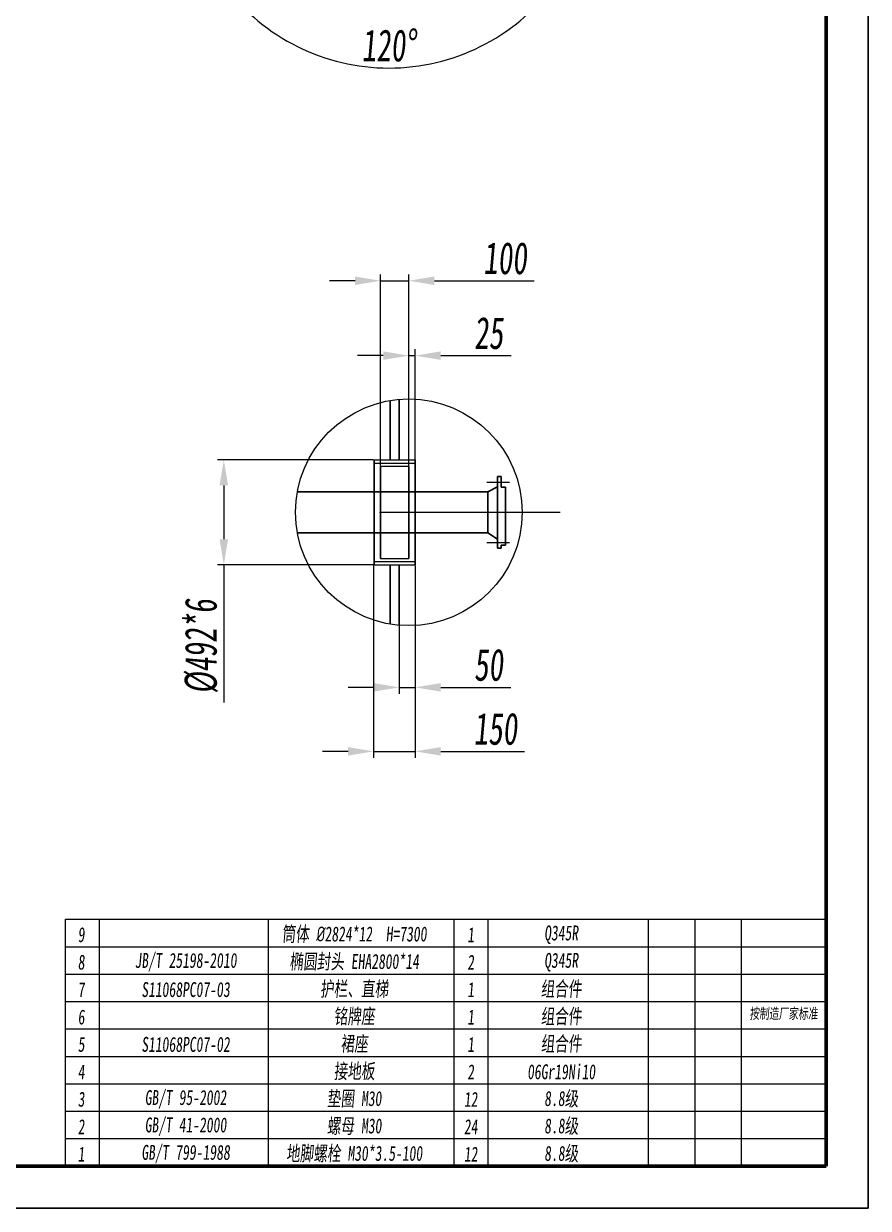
# Model space of a CAD drawing. Header units: millimetres. Extents: x 192832 to 204593, y 6413 to 23065.
# Drawn here: x 200635 to 204593, y 6413 to 11967 of the extents above; entities that cross this region are included whole.
import ezdxf

# ---------------------------------------------------------------- set-up
doc = ezdxf.new("R2010")
doc.units = ezdxf.units.MM
doc.header["$LTSCALE"] = 30
doc.linetypes.add('CENTER', pattern=[50.8, 31.75, -6.35, 6.35, -6.35])
doc.linetypes.add('DIVIDE2', pattern=[15.875, 6.35, -3.175, 0, -3.175, 0, -3.175])
doc.layers.get('0').update_dxf_attribs({"color": 8, "linetype": 'DIVIDE2', "lineweight": 20})
doc.layers.add('3中心线层', color=1, linetype='CENTER')
for name, color, linetype, lineweight in [('7标注层', 4, 'Continuous', 35), ('内图框', 3, 'Continuous', 60), ('外图框', 1, 'Continuous', 30), ('实线', 7, 'Continuous', 30)]:
    doc.layers.add(name, color=color, linetype=linetype, lineweight=lineweight)
doc.styles.add('FANGSONG', font='', dxfattribs={"width": 0.67, "oblique": 5})
doc.styles.get('FANGSONG').set_extended_font_data('SimSun')
doc.dimstyles.new('25', dxfattribs={"dimtxt": 150, "dimasz": 120, "dimexe": 30, "dimexo": 3, "dimgap": 30, "dimtad": 1, "dimdec": 0, "dimdsep": 46, "dimtxsty": 'FANGSONG', "dimcen": 35, "dimclrd": 256, "dimclre": 256, "dimclrt": 256, "dimadec": 1, "dimazin": 2, "dimtfac": 1, "dimtdec": 0, "dimtmove": 0, "dimatfit": 3, "dimldrblk": 'DOTSMALL', "dimfxl": 0, "dimlwd": 9, "dimlwe": 9, "dimarcsym": 0})

# ---------------------------------------------------------------- blocks, each defined once
blk = doc.blocks.new('*U521')
at = {"layer": '内图框'}
blk.add_lwpolyline([(584, 10), (584, 831), (25, 831), (25, 10)], close=True, dxfattribs=at)
at = {"layer": '外图框'}
blk.add_lwpolyline([(594, 0), (594, 841), (0, 841), (0, 0)], close=True, dxfattribs=at)
blk = doc.blocks.new('*D547')
at = {"layer": '7标注层', "lineweight": 9, "transparency": 16777216}
for p, q in [((201927.8, 12479.2), (201487.2, 12224.8)), ((202765.3, 12479.2), (203205.8, 12224.8))]:
    blk.add_line(p, q, dxfattribs=at)
blk.add_arc((202346.5, 12720.9), 962.2, 217.1501, 322.8499, dxfattribs=at)
for points in [[(201562.9, 12128.8), (201596.2, 12150.9), (201513.2, 12239.8)], [(203096.8, 12150.9), (203130.1, 12128.8), (203179.8, 12239.8)]]:
    blk.add_solid(points, dxfattribs=at)
at = {"layer": 'Defpoints', "color": 0, "lineweight": 9, "transparency": 16777216}
for p in [(202212.5, 12643.5), (202480.6, 12643.5), (201930.4, 12480.7), (202762.7, 12480.7), (202017.4, 11816.7)]:
    blk.add_point(p, dxfattribs=at)
at = {"layer": '7标注层', "lineweight": 9, "transparency": 16777216, "insert": (202346.5, 11863.7), "char_height": 150, "attachment_point": 5, "style": 'FANGSONG', "bg_fill": 3, "box_fill_scale": 1.1, "bg_fill_color": 256, "bg_fill_true_color": 13158600, "bg_fill_transparency": 0}
blk.add_mtext('120°', dxfattribs=at)
blk = doc.blocks.new('_DotSmall')
at = {"color": 0, "linetype": 'ByBlock', "const_width": 0.5}
blk.add_lwpolyline([(-0.0625, 0, 1), (0.0625, 0, 1)], format="xyb", close=True, dxfattribs=at)
blk = doc.blocks.new('*D548')
at = {"layer": '7标注层', "lineweight": 9, "transparency": 16777216}
for p, q in [((202307.6, 9894.9), (202307.6, 10791.4)), ((202439.6, 9894.9), (202439.6, 10791.4)), ((202187.6, 10761.4), (202067.6, 10761.4)), ((202307.6, 10761.4), (202439.6, 10761.4)), ((202559.6, 10761.4), (203026.9, 10761.4))]:
    blk.add_line(p, q, dxfattribs=at)
for points in [[(202187.6, 10781.4), (202187.6, 10741.4), (202307.6, 10761.4)], [(202559.6, 10781.4), (202559.6, 10741.4), (202439.6, 10761.4)]]:
    blk.add_solid(points, dxfattribs=at)
at = {"layer": 'Defpoints', "color": 0, "lineweight": 9, "transparency": 16777216}
for p in [(202439.6, 10761.4), (202307.6, 9891.9), (202439.6, 9891.9)]:
    blk.add_point(p, dxfattribs=at)
at = {"layer": '7标注层', "lineweight": 9, "transparency": 16777216, "insert": (202890.8, 10866.4), "char_height": 150, "attachment_point": 5, "style": 'FANGSONG', "bg_fill": 3, "box_fill_scale": 1.1, "bg_fill_color": 256, "bg_fill_true_color": 13158600, "bg_fill_transparency": 0}
blk.add_mtext('100{}{{\\H0.7x;}{}}', dxfattribs=at)
blk = doc.blocks.new('*D549')
at = {"layer": '7标注层', "lineweight": 9, "transparency": 16777216}
for p, q in [((202319.6, 10410.4), (202199.6, 10410.4)), ((202439.6, 9863.4), (202439.6, 10440.4)), ((202439.6, 10410.4), (202469.6, 10410.4)), ((202469.6, 9863.4), (202469.6, 10440.4)), ((202589.6, 10410.4), (202918.7, 10410.4))]:
    blk.add_line(p, q, dxfattribs=at)
for points in [[(202319.6, 10430.4), (202319.6, 10390.4), (202439.6, 10410.4)], [(202589.6, 10430.4), (202589.6, 10390.4), (202469.6, 10410.4)]]:
    blk.add_solid(points, dxfattribs=at)
at = {"layer": 'Defpoints', "color": 0, "lineweight": 9, "transparency": 16777216}
for p in [(202469.6, 10410.4), (202439.6, 9860.4), (202469.6, 9860.4)]:
    blk.add_point(p, dxfattribs=at)
at = {"layer": '7标注层', "lineweight": 9, "transparency": 16777216, "insert": (202814.1, 10515.4), "char_height": 150, "attachment_point": 5, "style": 'FANGSONG', "bg_fill": 3, "box_fill_scale": 1.1, "bg_fill_color": 256, "bg_fill_true_color": 13158600, "bg_fill_transparency": 0}
blk.add_mtext('25{}{{\\H0.7x;}{}}', dxfattribs=at)
blk = doc.blocks.new('*D550')
at = {"layer": '7标注层', "lineweight": 9, "transparency": 16777216}
for p, q in [((202274.6, 9921.9), (201542.6, 9921.9)), ((201572.6, 9801.9), (201572.6, 9549.7)), ((202274.6, 9429.7), (201542.6, 9429.7)), ((201572.6, 9429.7), (201572.6, 8784))]:
    blk.add_line(p, q, dxfattribs=at)
for points in [[(201552.6, 9801.9), (201592.6, 9801.9), (201572.6, 9921.9)], [(201552.6, 9549.7), (201592.6, 9549.7), (201572.6, 9429.7)]]:
    blk.add_solid(points, dxfattribs=at)
at = {"layer": 'Defpoints', "color": 0, "lineweight": 9, "transparency": 16777216}
for p in [(202277.6, 9921.9), (201572.6, 9429.7), (202277.6, 9429.7)]:
    blk.add_point(p, dxfattribs=at)
at = {"layer": '7标注层', "lineweight": 9, "transparency": 16777216, "insert": (201467.6, 9046.9), "char_height": 150, "attachment_point": 5, "rotation": 90, "style": 'FANGSONG', "bg_fill": 3, "box_fill_scale": 1.1, "bg_fill_color": 256, "bg_fill_true_color": 13158600, "bg_fill_transparency": 0}
blk.add_mtext('%%c492*6{}{{\\H0.7x;}{}}', dxfattribs=at)
blk = doc.blocks.new('*D551')
at = {"layer": '7标注层', "lineweight": 9, "transparency": 16777216}
for p, q in [((202394.6, 9387.7), (202394.6, 8825.1)), ((202469.6, 9426.7), (202469.6, 8825.1)), ((202274.6, 8855.1), (202154.6, 8855.1)), ((202394.6, 8855.1), (202469.6, 8855.1)), ((202589.6, 8855.1), (202917.7, 8855.1))]:
    blk.add_line(p, q, dxfattribs=at)
for points in [[(202274.6, 8875.1), (202274.6, 8835.1), (202394.6, 8855.1)], [(202589.6, 8875.1), (202589.6, 8835.1), (202469.6, 8855.1)]]:
    blk.add_solid(points, dxfattribs=at)
at = {"layer": 'Defpoints', "color": 0, "lineweight": 9, "transparency": 16777216}
for p in [(202394.6, 9390.7), (202469.6, 9429.7), (202469.6, 8855.1)]:
    blk.add_point(p, dxfattribs=at)
at = {"layer": '7标注层', "lineweight": 9, "transparency": 16777216, "insert": (202813.6, 8960.1), "char_height": 150, "attachment_point": 5, "style": 'FANGSONG', "bg_fill": 3, "box_fill_scale": 1.1, "bg_fill_color": 256, "bg_fill_true_color": 13158600, "bg_fill_transparency": 0}
blk.add_mtext('50{}{{\\H0.7x;}{}}', dxfattribs=at)
blk = doc.blocks.new('*D552')
at = {"layer": '7标注层', "lineweight": 9, "transparency": 16777216}
for p, q in [((202274.6, 9426.7), (202274.6, 8525.1)), ((202469.6, 9426.7), (202469.6, 8525.1)), ((202154.6, 8555.1), (202034.6, 8555.1)), ((202274.6, 8555.1), (202469.6, 8555.1)), ((202589.6, 8555.1), (202981.7, 8555.1))]:
    blk.add_line(p, q, dxfattribs=at)
for points in [[(202154.6, 8575.1), (202154.6, 8535.1), (202274.6, 8555.1)], [(202589.6, 8575.1), (202589.6, 8535.1), (202469.6, 8555.1)]]:
    blk.add_solid(points, dxfattribs=at)
at = {"layer": 'Defpoints', "color": 0, "lineweight": 9, "transparency": 16777216}
for p in [(202274.6, 9429.7), (202469.6, 9429.7), (202469.6, 8555.1)]:
    blk.add_point(p, dxfattribs=at)
at = {"layer": '7标注层', "lineweight": 9, "transparency": 16777216, "insert": (202845.6, 8660.1), "char_height": 150, "attachment_point": 5, "style": 'FANGSONG', "bg_fill": 3, "box_fill_scale": 1.1, "bg_fill_color": 256, "bg_fill_true_color": 13158600, "bg_fill_transparency": 0}
blk.add_mtext('150{}{{\\H0.7x;}{}}', dxfattribs=at)

msp = doc.modelspace()

# ---------------------------------------------------------------- linework, layer by layer
at = {"layer": '3中心线层'}
for p, q in [((202805.8, 9817), (202911.2, 9817)), ((202301.6, 9675.8), (203148.8, 9675.8)), ((202805.8, 9534.6), (202911.2, 9534.6))]:
    msp.add_line(p, q, dxfattribs=at)
at = {"layer": '7标注层', "lineweight": 9}
for p, q in [((202277.6, 9921.9), (202469.6, 9921.9)), ((202277.6, 9906.9), (202352.6, 9906.9)), ((202307.6, 9891.9), (202439.6, 9891.9)), ((202352.6, 9906.9), (202469.6, 9906.9)), ((202277.6, 9444.7), (202352.6, 9444.7)), ((202307.6, 9459.7), (202439.6, 9459.7)), ((202352.6, 9444.7), (202469.6, 9444.7)), ((202277.6, 9429.7), (202469.6, 9429.7)), ((200831.1, 7639.2), (200831.1, 7767.8)), ((200831.1, 7767.8), (204395.1, 7767.8)), ((200989.5, 7639.2), (200989.5, 7767.8)), ((201781.5, 7639.2), (201781.5, 7767.8)), ((202652.7, 7639.2), (202652.7, 7767.8)), ((202811.1, 7639.2), (202811.1, 7767.8)), ((203563.5, 7639.2), (203563.5, 7767.8)), ((203781.3, 7639.2), (203781.3, 7767.8)), ((203999.1, 7639.2), (203999.1, 7767.8)), ((200831.1, 7510.7), (200831.1, 7639.2)), ((200831.1, 7639.2), (204395.1, 7639.2)), ((200989.5, 7510.7), (200989.5, 7639.2)), ((201781.5, 7510.7), (201781.5, 7639.2)), ((202652.7, 7510.7), (202652.7, 7639.2)), ((202811.1, 7510.7), (202811.1, 7639.2)), ((203563.5, 7510.7), (203563.5, 7639.2)), ((203781.3, 7510.7), (203781.3, 7639.2)), ((203999.1, 7510.7), (203999.1, 7639.2)), ((200831.1, 7382.2), (200831.1, 7510.7)), ((200831.1, 7510.7), (204395.1, 7510.7)), ((200989.5, 7382.2), (200989.5, 7510.7)), ((201781.5, 7382.2), (201781.5, 7510.7)), ((202652.7, 7382.2), (202652.7, 7510.7)), ((202811.1, 7382.2), (202811.1, 7510.7)), ((203563.5, 7382.2), (203563.5, 7510.7)), ((203781.3, 7382.2), (203781.3, 7510.7)), ((203999.1, 7382.2), (203999.1, 7510.7)), ((200831.1, 7253.6), (200831.1, 7382.2)), ((200831.1, 7382.2), (204395.1, 7382.2)), ((200989.5, 7253.6), (200989.5, 7382.2)), ((201781.5, 7253.6), (201781.5, 7382.2)), ((202652.7, 7253.6), (202652.7, 7382.2)), ((202811.1, 7253.6), (202811.1, 7382.2)), ((203563.5, 7253.6), (203563.5, 7382.2)), ((203781.3, 7253.6), (203781.3, 7382.2)), ((203999.1, 7253.6), (203999.1, 7382.2)), ((200831.1, 7125.1), (200831.1, 7253.6)), ((200831.1, 7253.6), (204395.1, 7253.6)), ((200989.5, 7125.1), (200989.5, 7253.6)), ((201781.5, 7125.1), (201781.5, 7253.6)), ((202652.7, 7125.1), (202652.7, 7253.6)), ((202811.1, 7125.1), (202811.1, 7253.6)), ((203563.5, 7125.1), (203563.5, 7253.6)), ((203781.3, 7125.1), (203781.3, 7253.6)), ((203999.1, 7125.1), (203999.1, 7253.6)), ((200831.1, 6996.5), (200831.1, 7125.1)), ((200831.1, 7125.1), (204395.1, 7125.1)), ((200989.5, 6996.5), (200989.5, 7125.1)), ((201781.5, 6996.5), (201781.5, 7125.1)), ((202652.7, 6996.5), (202652.7, 7125.1)), ((202811.1, 6996.5), (202811.1, 7125.1)), ((203563.5, 6996.5), (203563.5, 7125.1)), ((203781.3, 6996.5), (203781.3, 7125.1)), ((203999.1, 6996.5), (203999.1, 7125.1)), ((200831.1, 6868), (200831.1, 6996.5)), ((200831.1, 6996.5), (204395.1, 6996.5)), ((200989.5, 6868), (200989.5, 6996.5)), ((201781.5, 6868), (201781.5, 6996.5)), ((202652.7, 6868), (202652.7, 6996.5)), ((202811.1, 6868), (202811.1, 6996.5)), ((203563.5, 6868), (203563.5, 6996.5)), ((203781.3, 6868), (203781.3, 6996.5)), ((203999.1, 6868), (203999.1, 6996.5)), ((200831.1, 6739.5), (200831.1, 6868)), ((200831.1, 6868), (204395.1, 6868)), ((200989.5, 6739.5), (200989.5, 6868)), ((201781.5, 6739.5), (201781.5, 6868)), ((202652.7, 6739.5), (202652.7, 6868)), ((202811.1, 6739.5), (202811.1, 6868)), ((203563.5, 6739.5), (203563.5, 6868)), ((203781.3, 6739.5), (203781.3, 6868)), ((203999.1, 6739.5), (203999.1, 6868)), ((200831.1, 6610.9), (200831.1, 6739.5)), ((200831.1, 6739.5), (204395.1, 6739.5)), ((200989.5, 6610.9), (200989.5, 6739.5)), ((201781.5, 6610.9), (201781.5, 6739.5)), ((202652.7, 6610.9), (202652.7, 6739.5)), ((202811.1, 6610.9), (202811.1, 6739.5)), ((203563.5, 6610.9), (203563.5, 6739.5)), ((203781.3, 6610.9), (203781.3, 6739.5)), ((203999.1, 6610.9), (203999.1, 6739.5))]:
    msp.add_line(p, q, dxfattribs=at)
msp.add_circle((202439.6, 9675.8), 531.3, dxfattribs=at)
at = {"layer": '实线'}
for p, q in [((202352.6, 10200), (202352.6, 9921.9)), ((202394.6, 10205.2), (202394.6, 9921.9)), ((202277.6, 9921.9), (202277.6, 9429.7)), ((202307.6, 9891.9), (202307.6, 9459.7)), ((202439.6, 9891.9), (202439.6, 9459.7)), ((202469.6, 9921.9), (202469.6, 9429.7)), ((202871.8, 9843.8), (202856, 9843.8)), ((202856, 9843.8), (202856, 9675.8)), ((202871.8, 9793.3), (202871.8, 9843.8)), ((202856, 9795), (202809.9, 9772.5)), ((202892.6, 9793.3), (202871.8, 9793.3)), ((202892.6, 9675.8), (202892.6, 9793.3)), ((202892.6, 9675.8), (202892.6, 9793.3)), ((202809.9, 9772.5), (201917.1, 9772.5)), ((202809.9, 9772.5), (202809.9, 9579.1)), ((202856, 9507.8), (202856, 9675.8)), ((202856, 9507.8), (202856, 9675.8)), ((202892.6, 9675.8), (202892.6, 9521.6)), ((202892.6, 9675.8), (202892.6, 9521.6)), ((202809.9, 9579.1), (201917.1, 9579.1)), ((202856, 9550.5), (202809.9, 9579.1)), ((202871.8, 9507.8), (202856, 9507.8)), ((202892.6, 9521.6), (202871.8, 9521.6)), ((202871.8, 9521.6), (202871.8, 9507.8)), ((202352.6, 9429.7), (202352.6, 9151.6)), ((202394.6, 9429.7), (202394.6, 9146.4))]:
    msp.add_line(p, q, dxfattribs=at)

# ---------------------------------------------------------------- block references
at = {"layer": '实线', "ltscale": 3, "xscale": 19.8, "yscale": 19.8, "zscale": 19.8}
msp.add_blockref('*U521', (192831.9, 6412.9), dxfattribs=at)

# ---------------------------------------------------------------- next in the draw order: texts
at = {"layer": '7标注层', "lineweight": 9, "attachment_point": 5, "style": 'FANGSONG', "bg_fill": 3, "box_fill_scale": 1.1, "bg_fill_color": 256, "bg_fill_true_color": 13158600, "bg_fill_transparency": 0}
for s, insert, char_height in [('按制造厂家标准', (204196.7, 7323.6), 50), ('2', (200904.2, 6795.3), 70), ('GB/T 41-2000', (201393.9, 6795.3), 70), ('螺母 M30', (202184.3, 6795.3), 70), ('24', (202730.1, 6795.3), 70), ('8.8级', (203154.4, 6795.3), 70), ('1', (200904.2, 6666.7), 70), ('GB/T 799-1988', (201393.9, 6666.7), 70), ('地脚螺栓 M30*3.5-100', (202184.3, 6666.7), 70), ('12', (202730.1, 6666.7), 70), ('8.8级', (203154.4, 6666.7), 70)]:
    msp.add_mtext(s, dxfattribs=dict(at, insert=insert, char_height=char_height))

# ---------------------------------------------------------------- next in the draw order: dimensions: what is measured, and where the dimension line sits
at = {"layer": '7标注层', "lineweight": 9}
dim = msp.add_angular_dim_2l(base=(202017.4, 11816.7), line1=((202480.6, 12643.5), (202762.7, 12480.7)), line2=((202212.5, 12643.5), (201930.4, 12480.7)), dimstyle='25', dxfattribs=at)
dim.commit()
dim.dimension.update_dxf_attribs({"geometry": '*D547', "text_midpoint": (202346.5, 11863.7)})
dim = msp.add_linear_dim(base=(202439.6, 10761.4), p1=(202307.6, 9891.9), p2=(202439.6, 9891.9), text='100{}{{\\H0.7x;}{}}', dimstyle='25', dxfattribs=at)
dim.commit()
dim.dimension.update_dxf_attribs({"geometry": '*D548', "text_midpoint": (202890.8, 10761.4), "dimtype": 160})

# ---------------------------------------------------------------- next in the draw order: linework, layer by layer
msp.add_line((200831.1, 6868), (204395.1, 6868), dxfattribs=at)

# ---------------------------------------------------------------- next in the draw order: dimensions: what is measured, and where the dimension line sits
dim = msp.add_linear_dim(base=(202469.6, 10410.4), p1=(202439.6, 9860.4), p2=(202469.6, 9860.4), text='25{}{{\\H0.7x;}{}}', dimstyle='25', dxfattribs=at)
dim.commit()
dim.dimension.update_dxf_attribs({"geometry": '*D549', "text_midpoint": (202814.1, 10410.4), "dimtype": 160})

# ---------------------------------------------------------------- next in the draw order: texts
at = {"layer": '7标注层', "lineweight": 9, "char_height": 70, "attachment_point": 5, "style": 'FANGSONG', "bg_fill": 3, "box_fill_scale": 1.1, "bg_fill_color": 256, "bg_fill_true_color": 13158600, "bg_fill_transparency": 0}
for s, insert in [('3', (200904.2, 6923.8)), ('GB/T 95-2002', (201393.9, 6923.8)), ('垫圈 M30', (202184.3, 6923.8)), ('12', (202730.1, 6923.8)), ('8.8级', (203154.4, 6923.8))]:
    msp.add_mtext(s, dxfattribs=dict(at, insert=insert))

# ---------------------------------------------------------------- next in the draw order: dimensions: what is measured, and where the dimension line sits
at = {"layer": '7标注层', "lineweight": 9}
dim = msp.add_linear_dim(base=(201572.6, 9429.7), p1=(202277.6, 9921.9), p2=(202277.6, 9429.7), angle=90, text='%%c<>*6{}{{\\H0.7x;}{}}', dimstyle='25', dxfattribs=at)
dim.commit()
dim.dimension.update_dxf_attribs({"geometry": '*D550', "text_midpoint": (201572.6, 9046.9), "dimtype": 160})

# ---------------------------------------------------------------- next in the draw order: linework, layer by layer
msp.add_line((200831.1, 6996.5), (204395.1, 6996.5), dxfattribs=at)
msp.add_line((200831.1, 6996.5), (204395.1, 6996.5), dxfattribs=at)

# ---------------------------------------------------------------- next in the draw order: dimensions: what is measured, and where the dimension line sits
dim = msp.add_linear_dim(base=(202469.6, 8855.1), p1=(202394.6, 9390.7), p2=(202469.6, 9429.7), text='50{}{{\\H0.7x;}{}}', dimstyle='25', dxfattribs=at)
dim.commit()
dim.dimension.update_dxf_attribs({"geometry": '*D551', "text_midpoint": (202813.6, 8960.1)})

# ---------------------------------------------------------------- next in the draw order: texts
at = {"layer": '7标注层', "lineweight": 9, "char_height": 70, "attachment_point": 5, "style": 'FANGSONG', "bg_fill": 3, "box_fill_scale": 1.1, "bg_fill_color": 256, "bg_fill_true_color": 13158600, "bg_fill_transparency": 0}
for s, insert in [('4', (200904.2, 7052.4)), ('接地板', (202184.3, 7052.4)), ('2', (202730.1, 7052.4)), ('06Gr19Ni10', (203154.4, 7052.4))]:
    msp.add_mtext(s, dxfattribs=dict(at, insert=insert))

# ---------------------------------------------------------------- next in the draw order: dimensions: what is measured, and where the dimension line sits
at = {"layer": '7标注层', "lineweight": 9}
dim = msp.add_linear_dim(base=(202469.6, 8555.1), p1=(202274.6, 9429.7), p2=(202469.6, 9429.7), text='150{}{{\\H0.7x;}{}}', dimstyle='25', dxfattribs=at)
dim.commit()
dim.dimension.update_dxf_attribs({"geometry": '*D552', "text_midpoint": (202845.6, 8660.1)})

# ---------------------------------------------------------------- next in the draw order: linework, layer by layer
msp.add_line((200831.1, 7125.1), (204395.1, 7125.1), dxfattribs=at)
msp.add_line((200831.1, 7125.1), (204395.1, 7125.1), dxfattribs=at)
msp.add_line((200831.1, 7125.1), (204395.1, 7125.1), dxfattribs=at)

# ---------------------------------------------------------------- next in the draw order: texts
at = {"layer": '7标注层', "lineweight": 9, "char_height": 70, "attachment_point": 5, "style": 'FANGSONG', "bg_fill": 3, "box_fill_scale": 1.1, "bg_fill_color": 256, "bg_fill_true_color": 13158600, "bg_fill_transparency": 0}
for s, insert in [('5', (200904.2, 7180.9)), ('S11068PC07-02', (201393.9, 7180.9)), ('裙座', (202184.3, 7180.9)), ('1', (202730.1, 7180.9)), ('组合件', (203154.4, 7180.9))]:
    msp.add_mtext(s, dxfattribs=dict(at, insert=insert))

# ---------------------------------------------------------------- next in the draw order: linework, layer by layer
at = {"layer": '7标注层', "lineweight": 9}
msp.add_line((200831.1, 7253.6), (204395.1, 7253.6), dxfattribs=at)
msp.add_line((200831.1, 7253.6), (204395.1, 7253.6), dxfattribs=at)
msp.add_line((200831.1, 7253.6), (204395.1, 7253.6), dxfattribs=at)
msp.add_line((200831.1, 7253.6), (204395.1, 7253.6), dxfattribs=at)

# ---------------------------------------------------------------- next in the draw order: texts
at = {"layer": '7标注层', "lineweight": 9, "char_height": 70, "attachment_point": 5, "style": 'FANGSONG', "bg_fill": 3, "box_fill_scale": 1.1, "bg_fill_color": 256, "bg_fill_true_color": 13158600, "bg_fill_transparency": 0}
for s, insert in [('6', (200904.2, 7309.4)), ('铭牌座', (202184.3, 7309.4)), ('1', (202730.1, 7309.4)), ('组合件', (203154.4, 7309.4))]:
    msp.add_mtext(s, dxfattribs=dict(at, insert=insert))

# ---------------------------------------------------------------- next in the draw order: linework, layer by layer
at = {"layer": '7标注层', "lineweight": 9}
msp.add_line((200831.1, 7382.2), (204395.1, 7382.2), dxfattribs=at)
msp.add_line((200831.1, 7382.2), (204395.1, 7382.2), dxfattribs=at)
msp.add_line((200831.1, 7382.2), (204395.1, 7382.2), dxfattribs=at)
msp.add_line((200831.1, 7382.2), (204395.1, 7382.2), dxfattribs=at)

# ---------------------------------------------------------------- next in the draw order: texts
at = {"layer": '7标注层', "lineweight": 9, "char_height": 70, "attachment_point": 5, "style": 'FANGSONG', "bg_fill": 3, "box_fill_scale": 1.1, "bg_fill_color": 256, "bg_fill_true_color": 13158600, "bg_fill_transparency": 0}
for s, insert in [('7', (200904.2, 7438)), ('S11068PC07-03', (201393.9, 7438)), ('护栏、直梯', (202184.3, 7438)), ('1', (202730.1, 7438)), ('组合件', (203154.4, 7438))]:
    msp.add_mtext(s, dxfattribs=dict(at, insert=insert))

# ---------------------------------------------------------------- next in the draw order: linework, layer by layer
at = {"layer": '7标注层', "lineweight": 9}
msp.add_line((200831.1, 7510.7), (204395.1, 7510.7), dxfattribs=at)
msp.add_line((200831.1, 7510.7), (204395.1, 7510.7), dxfattribs=at)
msp.add_line((200831.1, 7510.7), (204395.1, 7510.7), dxfattribs=at)
msp.add_line((200831.1, 7510.7), (204395.1, 7510.7), dxfattribs=at)
msp.add_line((200831.1, 7510.7), (204395.1, 7510.7), dxfattribs=at)
msp.add_line((200831.1, 7510.7), (204395.1, 7510.7), dxfattribs=at)

# ---------------------------------------------------------------- next in the draw order: texts
at = {"layer": '7标注层', "lineweight": 9, "char_height": 70, "attachment_point": 5, "style": 'FANGSONG', "bg_fill": 3, "box_fill_scale": 1.1, "bg_fill_color": 256, "bg_fill_true_color": 13158600, "bg_fill_transparency": 0}
for s, insert in [('8', (200904.2, 7566.5)), ('JB/T 25198-2010', (201393.9, 7566.5)), ('椭圆封头 EHA2800*14', (202184.3, 7566.5)), ('2', (202730.1, 7566.5)), ('Q345R', (203154.4, 7566.5))]:
    msp.add_mtext(s, dxfattribs=dict(at, insert=insert))

# ---------------------------------------------------------------- next in the draw order: linework, layer by layer
at = {"layer": '7标注层', "lineweight": 9}
msp.add_line((200831.1, 7639.2), (204395.1, 7639.2), dxfattribs=at)
msp.add_line((200831.1, 7639.2), (204395.1, 7639.2), dxfattribs=at)
msp.add_line((200831.1, 7639.2), (204395.1, 7639.2), dxfattribs=at)
msp.add_line((200831.1, 7639.2), (204395.1, 7639.2), dxfattribs=at)
msp.add_line((200831.1, 7639.2), (204395.1, 7639.2), dxfattribs=at)
msp.add_line((200831.1, 7639.2), (204395.1, 7639.2), dxfattribs=at)
msp.add_line((200831.1, 7639.2), (204395.1, 7639.2), dxfattribs=at)
msp.add_line((200831.1, 7639.2), (204395.1, 7639.2), dxfattribs=at)
msp.add_line((200831.1, 7639.2), (204395.1, 7639.2), dxfattribs=at)

# ---------------------------------------------------------------- next in the draw order: texts
at = {"layer": '7标注层', "lineweight": 9, "char_height": 70, "attachment_point": 5, "style": 'FANGSONG', "bg_fill": 3, "box_fill_scale": 1.1, "bg_fill_color": 256, "bg_fill_true_color": 13158600, "bg_fill_transparency": 0}
for s, insert in [('9', (200904.2, 7695.1)), ('筒体 {\\FISOCPEUR|c0;%%c}2824*12  H=7300', (202184.3, 7695.1)), ('1', (202730.1, 7695.1)), ('Q345R', (203154.4, 7695.1))]:
    msp.add_mtext(s, dxfattribs=dict(at, insert=insert))

# ---------------------------------------------------------------- next in the draw order: linework, layer by layer
at = {"layer": '7标注层', "lineweight": 9}
msp.add_line((200831.1, 7767.8), (204395.1, 7767.8), dxfattribs=at)
msp.add_line((200831.1, 7767.8), (204395.1, 7767.8), dxfattribs=at)

doc.saveas('drawing.dxf')
